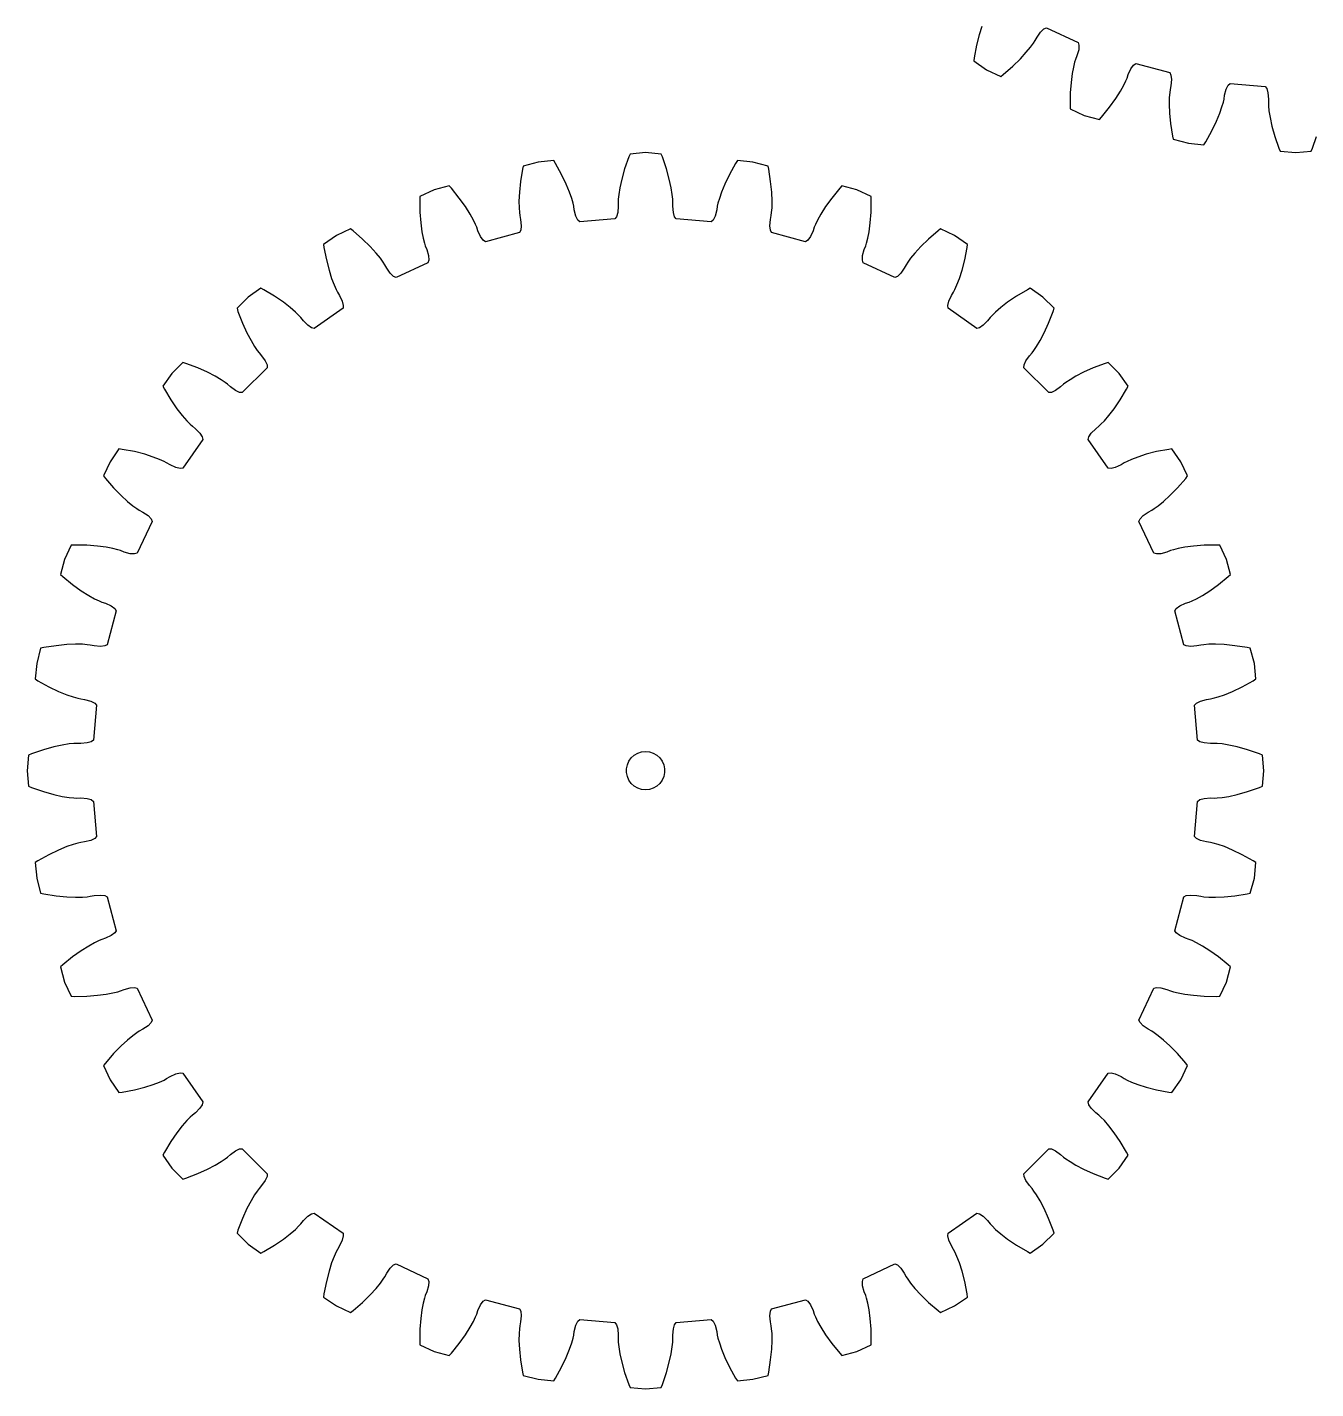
# Model space of a CAD drawing. Extents: x 0 to 199, y 0 to 194.
# Drawn here: x 0 to 100.8, y 0 to 106.6 of the extents above; entities that cross this region are included whole.
import ezdxf

# ---------------------------------------------------------------- set-up
doc = ezdxf.new("R2010")
doc.units = 0

msp = doc.modelspace()

# ---------------------------------------------------------------- linework, layer by layer
for p, q in [((74.71, 106.63), (74.5, 105.98)), ((74.5, 105.98), (74.29, 105.17)), ((78.74, 105.34), (78.87, 105.54)), ((78.87, 105.54), (79.02, 105.81)), ((79.02, 105.81), (79.3, 106.21)), ((79.3, 106.21), (79.54, 106.46)), ((79.54, 106.46), (79.75, 106.54)), ((79.75, 106.54), (82.24, 105.38)), ((74.29, 105.17), (74.11, 104.2)), ((77.72, 104.11), (78.18, 104.62)), ((78.18, 104.62), (78.52, 105.03)), ((78.52, 105.03), (78.74, 105.34)), ((82.28, 104.82), (82.14, 104.35)), ((82.24, 105.38), (82.3, 105.17)), ((82.3, 105.17), (82.28, 104.82)), ((74.11, 104.2), (74.07, 103.95)), ((74.07, 103.95), (75.07, 103.25)), ((76.38, 102.89), (77.13, 103.53)), ((77.13, 103.53), (77.72, 104.11)), ((81.87, 103.47), (81.77, 102.95)), ((81.96, 103.84), (81.87, 103.47)), ((82.03, 104.06), (81.96, 103.84)), ((82.14, 104.35), (82.03, 104.06)), ((86.36, 103.34), (86.56, 103.62)), ((86.56, 103.62), (86.75, 103.74)), ((86.75, 103.74), (89.4, 103.03)), ((75.07, 103.25), (76.18, 102.73)), ((76.18, 102.73), (76.38, 102.89)), ((81.77, 102.95), (81.68, 102.27)), ((85.8, 102.04), (85.97, 102.39)), ((85.97, 102.39), (86.06, 102.6)), ((86.06, 102.6), (86.16, 102.89)), ((86.16, 102.89), (86.36, 103.34)), ((89.4, 103.03), (89.5, 102.83)), ((89.54, 102.49), (89.49, 102)), ((89.5, 102.83), (89.54, 102.49)), ((81.62, 101.44), (81.6, 100.45)), ((81.68, 102.27), (81.62, 101.44)), ((85.18, 101), (85.54, 101.57)), ((85.54, 101.57), (85.8, 102.04)), ((89.4, 101.47), (89.37, 101.08)), ((89.43, 101.7), (89.4, 101.47)), ((89.49, 102), (89.43, 101.7)), ((93.65, 100.95), (93.69, 101.26)), ((93.69, 101.26), (93.82, 101.73)), ((93.82, 101.73), (93.97, 102.05)), ((93.97, 102.05), (94.13, 102.19)), ((94.13, 102.19), (96.87, 101.95)), ((96.87, 101.95), (97, 101.78)), ((97, 101.78), (97.09, 101.45)), ((97.09, 101.45), (97.13, 100.96)), ((81.6, 100.45), (81.61, 100.2)), ((81.61, 100.2), (82.72, 99.68)), ((84.07, 99.55), (84.69, 100.32)), ((84.69, 100.32), (85.18, 101)), ((89.37, 101.08), (89.36, 100.55)), ((89.36, 100.55), (89.39, 99.87)), ((93.32, 99.85), (93.49, 100.36)), ((93.49, 100.36), (93.6, 100.73)), ((93.6, 100.73), (93.65, 100.95)), ((97.13, 100.96), (97.13, 100.65)), ((97.13, 100.65), (97.14, 100.42)), ((97.14, 100.42), (97.17, 100.04)), ((82.72, 99.68), (83.9, 99.37)), ((83.9, 99.37), (84.07, 99.55)), ((89.39, 99.87), (89.47, 99.04)), ((92.7, 98.47), (93.06, 99.22)), ((93.06, 99.22), (93.32, 99.85)), ((97.17, 100.04), (97.26, 99.51)), ((97.26, 99.51), (97.4, 98.84)), ((89.47, 99.04), (89.63, 98.06)), ((89.63, 98.06), (89.68, 97.82)), ((92.22, 97.61), (92.7, 98.47)), ((97.4, 98.84), (97.63, 98.04)), ((89.68, 97.82), (90.86, 97.5)), ((90.86, 97.5), (92.08, 97.39)), ((92.08, 97.39), (92.22, 97.61)), ((97.63, 98.04), (97.95, 97.11)), ((97.95, 97.11), (98.05, 96.87)), ((100.48, 96.87), (100.58, 97.11)), ((100.58, 97.11), (100.9, 98.04)), ((39.98, 96.03), (38.8, 95.71)), ((41.2, 96.14), (39.98, 96.03)), ((41.33, 95.93), (41.2, 96.14)), ((47.07, 96.43), (46.75, 95.5)), ((47.17, 96.66), (47.07, 96.43)), ((48.38, 96.77), (47.17, 96.66)), ((49.6, 96.66), (48.38, 96.77)), ((49.7, 96.43), (49.6, 96.66)), ((50.02, 95.5), (49.7, 96.43)), ((55.57, 96.14), (55.43, 95.93)), ((56.78, 96.03), (55.57, 96.14)), ((57.97, 95.71), (56.78, 96.03)), ((98.05, 96.87), (99.27, 96.77)), ((99.27, 96.77), (100.48, 96.87)), ((38.75, 95.47), (38.59, 94.5)), ((38.8, 95.71), (38.75, 95.47)), ((41.81, 95.06), (41.33, 95.93)), ((42.17, 94.31), (41.81, 95.06)), ((46.75, 95.5), (46.52, 94.69)), ((50.24, 94.69), (50.02, 95.5)), ((54.95, 95.06), (54.59, 94.31)), ((55.43, 95.93), (54.95, 95.06)), ((58.02, 95.47), (57.97, 95.71)), ((58.17, 94.5), (58.02, 95.47)), ((31.84, 93.85), (30.73, 93.33)), ((33.02, 94.16), (31.84, 93.85)), ((33.19, 93.98), (33.02, 94.16)), ((33.81, 93.21), (33.19, 93.98)), ((38.59, 94.5), (38.51, 93.67)), ((42.44, 93.68), (42.17, 94.31)), ((46.37, 94.02), (46.29, 93.5)), ((46.52, 94.69), (46.37, 94.02)), ((50.39, 94.02), (50.24, 94.69)), ((50.48, 93.5), (50.39, 94.02)), ((54.59, 94.31), (54.33, 93.68)), ((58.26, 93.67), (58.17, 94.5)), ((63.58, 93.98), (62.96, 93.21)), ((63.75, 94.16), (63.58, 93.98)), ((64.93, 93.85), (63.75, 94.16)), ((66.04, 93.33), (64.93, 93.85)), ((30.73, 93.33), (30.72, 93.08)), ((30.72, 93.08), (30.73, 92.1)), ((34.29, 92.54), (33.81, 93.21)), ((38.51, 93.67), (38.48, 92.98)), ((38.48, 92.98), (38.49, 92.45)), ((42.61, 93.18), (42.44, 93.68)), ((42.71, 92.81), (42.61, 93.18)), ((42.76, 92.58), (42.71, 92.81)), ((46.25, 93.12), (46.24, 92.88)), ((46.24, 92.88), (46.25, 92.58)), ((46.29, 93.5), (46.25, 93.12)), ((50.51, 93.12), (50.48, 93.5)), ((50.52, 92.88), (50.51, 93.12)), ((50.52, 92.58), (50.52, 92.88)), ((54.05, 92.81), (54, 92.58)), ((54.16, 93.18), (54.05, 92.81)), ((54.33, 93.68), (54.16, 93.18)), ((58.29, 92.98), (58.26, 93.67)), ((58.28, 92.45), (58.29, 92.98)), ((62.96, 93.21), (62.47, 92.54)), ((66.03, 92.1), (66.05, 93.08)), ((66.05, 93.08), (66.04, 93.33)), ((30.73, 92.1), (30.8, 91.26)), ((34.66, 91.96), (34.29, 92.54)), ((34.92, 91.49), (34.66, 91.96)), ((38.49, 92.45), (38.52, 92.07)), ((38.52, 92.07), (38.55, 91.84)), ((38.55, 91.84), (38.61, 91.53)), ((42.81, 92.28), (42.76, 92.58)), ((42.93, 91.8), (42.81, 92.28)), ((43.08, 91.49), (42.93, 91.8)), ((46.12, 91.75), (45.98, 91.58)), ((46.21, 92.09), (46.12, 91.75)), ((46.25, 92.58), (46.21, 92.09)), ((50.56, 92.09), (50.52, 92.58)), ((50.65, 91.75), (50.56, 92.09)), ((50.78, 91.58), (50.65, 91.75)), ((53.83, 91.8), (53.68, 91.49)), ((53.95, 92.28), (53.83, 91.8)), ((54, 92.58), (53.95, 92.28)), ((58.16, 91.53), (58.22, 91.84)), ((58.22, 91.84), (58.25, 92.07)), ((58.25, 92.07), (58.28, 92.45)), ((62.11, 91.96), (61.85, 91.49)), ((62.47, 92.54), (62.11, 91.96)), ((65.97, 91.26), (66.03, 92.1)), ((25.3, 90.8), (24.19, 90.28)), ((25.5, 90.65), (25.3, 90.8)), ((26.24, 90), (25.5, 90.65)), ((30.8, 91.26), (30.89, 90.58)), ((35.09, 91.15), (34.92, 91.49)), ((35.17, 90.93), (35.09, 91.15)), ((35.27, 90.64), (35.17, 90.93)), ((35.48, 90.19), (35.27, 90.64)), ((38.62, 90.7), (38.52, 90.51)), ((38.61, 91.53), (38.65, 91.05)), ((38.65, 91.05), (38.62, 90.7)), ((43.24, 91.34), (43.08, 91.49)), ((45.98, 91.58), (43.24, 91.34)), ((53.52, 91.34), (50.78, 91.58)), ((53.68, 91.49), (53.52, 91.34)), ((58.11, 91.05), (58.16, 91.53)), ((58.15, 90.7), (58.11, 91.05)), ((58.25, 90.51), (58.15, 90.7)), ((61.49, 90.64), (61.29, 90.19)), ((61.59, 90.93), (61.49, 90.64)), ((61.68, 91.15), (61.59, 90.93)), ((61.85, 91.49), (61.68, 91.15)), ((65.88, 90.58), (65.97, 91.26)), ((71.27, 90.65), (70.52, 90)), ((71.47, 90.8), (71.27, 90.65)), ((72.57, 90.28), (71.47, 90.8)), ((24.19, 90.28), (23.19, 89.58)), ((23.19, 89.58), (23.22, 89.33)), ((26.84, 89.42), (26.24, 90)), ((30.89, 90.58), (30.99, 90.06)), ((30.99, 90.06), (31.08, 89.69)), ((31.08, 89.69), (31.15, 89.47)), ((35.68, 89.91), (35.48, 90.19)), ((35.86, 89.79), (35.68, 89.91)), ((38.52, 90.51), (35.86, 89.79)), ((60.9, 89.79), (58.25, 90.51)), ((61.09, 89.91), (60.9, 89.79)), ((61.29, 90.19), (61.09, 89.91)), ((65.61, 89.47), (65.68, 89.69)), ((65.68, 89.69), (65.78, 90.06)), ((65.78, 90.06), (65.88, 90.58)), ((70.52, 90), (69.93, 89.42)), ((73.58, 89.58), (72.57, 90.28)), ((73.54, 89.33), (73.58, 89.58)), ((23.22, 89.33), (23.41, 88.37)), ((27.3, 88.91), (26.84, 89.42)), ((27.64, 88.5), (27.3, 88.91)), ((27.86, 88.19), (27.64, 88.5)), ((31.15, 89.47), (31.26, 89.18)), ((31.26, 89.18), (31.39, 88.71)), ((31.39, 88.71), (31.42, 88.36)), ((65.35, 88.36), (65.37, 88.71)), ((65.37, 88.71), (65.5, 89.18)), ((65.5, 89.18), (65.61, 89.47)), ((69.13, 88.5), (68.9, 88.19)), ((69.46, 88.91), (69.13, 88.5)), ((69.93, 89.42), (69.46, 88.91)), ((73.36, 88.37), (73.54, 89.33)), ((23.41, 88.37), (23.62, 87.56)), ((23.62, 87.56), (23.82, 86.91)), ((27.99, 87.99), (27.86, 88.19)), ((28.14, 87.72), (27.99, 87.99)), ((28.41, 87.32), (28.14, 87.72)), ((31.36, 88.15), (28.86, 86.99)), ((31.42, 88.36), (31.36, 88.15)), ((65.41, 88.15), (65.35, 88.36)), ((67.9, 86.99), (65.41, 88.15)), ((68.63, 87.72), (68.35, 87.32)), ((68.78, 87.99), (68.63, 87.72)), ((68.9, 88.19), (68.78, 87.99)), ((72.94, 86.91), (73.15, 87.56)), ((73.15, 87.56), (73.36, 88.37)), ((23.82, 86.91), (24.01, 86.41)), ((24.01, 86.41), (24.17, 86.06)), ((28.66, 87.08), (28.41, 87.32)), ((28.86, 86.99), (28.66, 87.08)), ((68.1, 87.08), (67.9, 86.99)), ((68.35, 87.32), (68.1, 87.08)), ((72.59, 86.06), (72.75, 86.41)), ((72.75, 86.41), (72.94, 86.91)), ((17.28, 85.45), (16.42, 84.58)), ((18.28, 86.15), (17.28, 85.45)), ((18.51, 86.03), (18.28, 86.15)), ((19.35, 85.52), (18.51, 86.03)), ((20.04, 85.05), (19.35, 85.52)), ((24.17, 86.06), (24.28, 85.85)), ((24.28, 85.85), (24.44, 85.59)), ((24.44, 85.59), (24.65, 85.14)), ((72.12, 85.14), (72.33, 85.59)), ((72.33, 85.59), (72.49, 85.85)), ((72.49, 85.85), (72.59, 86.06)), ((77.41, 85.52), (76.72, 85.05)), ((78.26, 86.03), (77.41, 85.52)), ((78.48, 86.15), (78.26, 86.03)), ((79.48, 85.45), (78.48, 86.15)), ((80.35, 84.58), (79.48, 85.45)), ((16.42, 84.58), (16.49, 84.34)), ((16.49, 84.34), (16.85, 83.42)), ((20.58, 84.64), (20.04, 85.05)), ((20.99, 84.29), (20.58, 84.64)), ((21.26, 84.02), (20.99, 84.29)), ((24.71, 84.59), (22.45, 83.01)), ((24.65, 85.14), (24.73, 84.81)), ((24.73, 84.81), (24.71, 84.59)), ((72.03, 84.81), (72.12, 85.14)), ((72.06, 84.59), (72.03, 84.81)), ((74.31, 83.01), (72.06, 84.59)), ((75.78, 84.29), (75.5, 84.02)), ((76.18, 84.64), (75.78, 84.29)), ((76.72, 85.05), (76.18, 84.64)), ((79.92, 83.42), (80.27, 84.34)), ((80.27, 84.34), (80.35, 84.58)), ((16.85, 83.42), (17.19, 82.66)), ((21.42, 83.85), (21.26, 84.02)), ((21.61, 83.61), (21.42, 83.85)), ((21.96, 83.26), (21.61, 83.61)), ((22.24, 83.06), (21.96, 83.26)), ((74.81, 83.26), (74.52, 83.06)), ((75.15, 83.61), (74.81, 83.26)), ((75.35, 83.85), (75.15, 83.61)), ((75.5, 84.02), (75.35, 83.85)), ((79.58, 82.66), (79.92, 83.42)), ((17.19, 82.66), (17.51, 82.06)), ((22.45, 83.01), (22.24, 83.06)), ((74.52, 83.06), (74.31, 83.01)), ((79.26, 82.06), (79.58, 82.66)), ((17.51, 82.06), (17.78, 81.6)), ((17.78, 81.6), (18, 81.28)), ((18, 81.28), (18.14, 81.1)), ((18.14, 81.1), (18.34, 80.86)), ((78.43, 80.86), (78.63, 81.1)), ((78.63, 81.1), (78.77, 81.28)), ((78.77, 81.28), (78.98, 81.6)), ((78.98, 81.6), (79.26, 82.06)), ((12.18, 80.35), (11.32, 79.48)), ((12.42, 80.27), (12.18, 80.35)), ((13.34, 79.92), (12.42, 80.27)), ((18.34, 80.86), (18.63, 80.46)), ((18.63, 80.46), (18.77, 80.15)), ((18.77, 80.15), (18.78, 79.93)), ((77.99, 79.93), (78, 80.15)), ((78, 80.15), (78.14, 80.46)), ((78.14, 80.46), (78.43, 80.86)), ((84.34, 80.27), (83.42, 79.92)), ((84.58, 80.35), (84.34, 80.27)), ((85.45, 79.48), (84.58, 80.35)), ((11.32, 79.48), (10.62, 78.48)), ((14.1, 79.58), (13.34, 79.92)), ((14.71, 79.26), (14.1, 79.58)), ((15.17, 78.98), (14.71, 79.26)), ((15.48, 78.77), (15.17, 78.98)), ((18.78, 79.93), (16.83, 77.99)), ((79.93, 77.99), (77.99, 79.93)), ((81.6, 78.98), (81.28, 78.77)), ((82.06, 79.26), (81.6, 78.98)), ((82.66, 79.58), (82.06, 79.26)), ((83.42, 79.92), (82.66, 79.58)), ((86.15, 78.48), (85.45, 79.48)), ((10.62, 78.48), (10.74, 78.26)), ((10.74, 78.26), (11.24, 77.41)), ((15.67, 78.63), (15.48, 78.77)), ((15.9, 78.43), (15.67, 78.63)), ((16.3, 78.14), (15.9, 78.43)), ((16.62, 78), (16.3, 78.14)), ((16.83, 77.99), (16.62, 78)), ((80.15, 78), (79.93, 77.99)), ((80.46, 78.14), (80.15, 78)), ((80.86, 78.43), (80.46, 78.14)), ((81.1, 78.63), (80.86, 78.43)), ((81.28, 78.77), (81.1, 78.63)), ((85.52, 77.41), (86.03, 78.26)), ((86.03, 78.26), (86.15, 78.48)), ((11.24, 77.41), (11.71, 76.72)), ((85.05, 76.72), (85.52, 77.41)), ((11.71, 76.72), (12.13, 76.18)), ((12.13, 76.18), (12.48, 75.78)), ((12.48, 75.78), (12.75, 75.5)), ((84.02, 75.5), (84.29, 75.78)), ((84.29, 75.78), (84.64, 76.18)), ((84.64, 76.18), (85.05, 76.72)), ((12.75, 75.5), (12.92, 75.35)), ((12.92, 75.35), (13.16, 75.15)), ((13.16, 75.15), (13.51, 74.81)), ((13.51, 74.81), (13.7, 74.52)), ((83.06, 74.52), (83.26, 74.81)), ((83.26, 74.81), (83.61, 75.15)), ((83.61, 75.15), (83.85, 75.35)), ((83.85, 75.35), (84.02, 75.5)), ((7.18, 73.58), (6.48, 72.57)), ((7.43, 73.54), (7.18, 73.58)), ((13.75, 74.31), (12.17, 72.06)), ((13.7, 74.52), (13.75, 74.31)), ((83.01, 74.31), (83.06, 74.52)), ((84.59, 72.06), (83.01, 74.31)), ((89.58, 73.58), (89.33, 73.54)), ((90.28, 72.57), (89.58, 73.58)), ((6.48, 72.57), (5.97, 71.47)), ((8.4, 73.36), (7.43, 73.54)), ((9.21, 73.15), (8.4, 73.36)), ((9.86, 72.94), (9.21, 73.15)), ((10.36, 72.75), (9.86, 72.94)), ((10.71, 72.59), (10.36, 72.75)), ((10.91, 72.49), (10.71, 72.59)), ((11.18, 72.33), (10.91, 72.49)), ((85.85, 72.49), (85.59, 72.33)), ((86.06, 72.59), (85.85, 72.49)), ((86.41, 72.75), (86.06, 72.59)), ((86.91, 72.94), (86.41, 72.75)), ((87.56, 73.15), (86.91, 72.94)), ((88.37, 73.36), (87.56, 73.15)), ((89.33, 73.54), (88.37, 73.36)), ((90.8, 71.47), (90.28, 72.57)), ((5.97, 71.47), (6.12, 71.27)), ((11.62, 72.12), (11.18, 72.33)), ((11.96, 72.03), (11.62, 72.12)), ((12.17, 72.06), (11.96, 72.03)), ((84.81, 72.03), (84.59, 72.06)), ((85.14, 72.12), (84.81, 72.03)), ((85.59, 72.33), (85.14, 72.12)), ((90.65, 71.27), (90.8, 71.47)), ((6.12, 71.27), (6.76, 70.52)), ((6.76, 70.52), (7.35, 69.93)), ((89.42, 69.93), (90, 70.52)), ((90, 70.52), (90.65, 71.27)), ((7.35, 69.93), (7.85, 69.46)), ((7.85, 69.46), (8.27, 69.13)), ((88.5, 69.13), (88.91, 69.46)), ((88.91, 69.46), (89.42, 69.93)), ((8.27, 69.13), (8.58, 68.9)), ((8.58, 68.9), (8.77, 68.78)), ((8.77, 68.78), (9.04, 68.63)), ((9.04, 68.63), (9.45, 68.35)), ((9.45, 68.35), (9.69, 68.1)), ((87.08, 68.1), (87.32, 68.35)), ((87.32, 68.35), (87.72, 68.63)), ((87.72, 68.63), (87.99, 68.78)), ((87.99, 68.78), (88.19, 68.9)), ((88.19, 68.9), (88.5, 69.13)), ((9.78, 67.9), (8.61, 65.41)), ((9.69, 68.1), (9.78, 67.9)), ((86.99, 67.9), (87.08, 68.1)), ((88.15, 65.41), (86.99, 67.9)), ((3.43, 66.04), (2.92, 64.93)), ((3.69, 66.05), (3.43, 66.04)), ((4.67, 66.03), (3.69, 66.05)), ((5.5, 65.97), (4.67, 66.03)), ((6.18, 65.88), (5.5, 65.97)), ((6.71, 65.78), (6.18, 65.88)), ((7.08, 65.68), (6.71, 65.78)), ((7.3, 65.61), (7.08, 65.68)), ((7.59, 65.5), (7.3, 65.61)), ((8.06, 65.37), (7.59, 65.5)), ((8.4, 65.35), (8.06, 65.37)), ((8.61, 65.41), (8.4, 65.35)), ((88.36, 65.35), (88.15, 65.41)), ((88.71, 65.37), (88.36, 65.35)), ((89.18, 65.5), (88.71, 65.37)), ((89.47, 65.61), (89.18, 65.5)), ((89.69, 65.68), (89.47, 65.61)), ((90.06, 65.78), (89.69, 65.68)), ((90.58, 65.88), (90.06, 65.78)), ((91.26, 65.97), (90.58, 65.88)), ((92.1, 66.03), (91.26, 65.97)), ((93.08, 66.05), (92.1, 66.03)), ((93.33, 66.04), (93.08, 66.05)), ((93.85, 64.93), (93.33, 66.04)), ((2.92, 64.93), (2.6, 63.75)), ((94.16, 63.75), (93.85, 64.93)), ((2.6, 63.75), (2.79, 63.58)), ((2.79, 63.58), (3.55, 62.96)), ((3.55, 62.96), (4.23, 62.47)), ((92.54, 62.47), (93.21, 62.96)), ((93.21, 62.96), (93.98, 63.58)), ((93.98, 63.58), (94.16, 63.75)), ((4.23, 62.47), (4.81, 62.11)), ((4.81, 62.11), (5.27, 61.85)), ((5.27, 61.85), (5.62, 61.68)), ((91.15, 61.68), (91.49, 61.85)), ((91.49, 61.85), (91.96, 62.11)), ((91.96, 62.11), (92.54, 62.47)), ((5.62, 61.68), (5.83, 61.59)), ((5.83, 61.59), (6.12, 61.49)), ((6.12, 61.49), (6.57, 61.29)), ((6.97, 60.9), (6.26, 58.25)), ((6.57, 61.29), (6.85, 61.09)), ((6.85, 61.09), (6.97, 60.9)), ((89.79, 60.9), (89.91, 61.09)), ((90.51, 58.25), (89.79, 60.9)), ((89.91, 61.09), (90.19, 61.29)), ((90.19, 61.29), (90.64, 61.49)), ((90.64, 61.49), (90.93, 61.59)), ((90.93, 61.59), (91.15, 61.68)), ((1.05, 57.97), (0.74, 56.78)), ((1.3, 58.02), (1.05, 57.97)), ((2.27, 58.17), (1.3, 58.02)), ((3.1, 58.26), (2.27, 58.17)), ((3.78, 58.29), (3.1, 58.26)), ((4.32, 58.28), (3.78, 58.29)), ((4.7, 58.25), (4.32, 58.28)), ((4.93, 58.22), (4.7, 58.25)), ((5.23, 58.16), (4.93, 58.22)), ((5.72, 58.11), (5.23, 58.16)), ((6.07, 58.15), (5.72, 58.11)), ((6.26, 58.25), (6.07, 58.15)), ((90.7, 58.15), (90.51, 58.25)), ((91.05, 58.11), (90.7, 58.15)), ((91.53, 58.16), (91.05, 58.11)), ((91.84, 58.22), (91.53, 58.16)), ((92.07, 58.25), (91.84, 58.22)), ((92.45, 58.28), (92.07, 58.25)), ((92.98, 58.29), (92.45, 58.28)), ((93.67, 58.26), (92.98, 58.29)), ((94.5, 58.17), (93.67, 58.26)), ((95.47, 58.02), (94.5, 58.17)), ((95.71, 57.97), (95.47, 58.02)), ((96.03, 56.78), (95.71, 57.97)), ((0.74, 56.78), (0.63, 55.57)), ((96.14, 55.57), (96.03, 56.78)), ((0.63, 55.57), (0.84, 55.43)), ((0.84, 55.43), (1.7, 54.95)), ((95.06, 54.95), (95.93, 55.43)), ((95.93, 55.43), (96.14, 55.57)), ((1.7, 54.95), (2.45, 54.59)), ((2.45, 54.59), (3.09, 54.33)), ((93.68, 54.33), (94.31, 54.59)), ((94.31, 54.59), (95.06, 54.95)), ((3.09, 54.33), (3.59, 54.16)), ((3.59, 54.16), (3.96, 54.05)), ((3.96, 54.05), (4.19, 54)), ((4.19, 54), (4.49, 53.95)), ((4.49, 53.95), (4.97, 53.83)), ((4.97, 53.83), (5.28, 53.68)), ((5.43, 53.52), (5.19, 50.78)), ((5.28, 53.68), (5.43, 53.52)), ((91.34, 53.52), (91.49, 53.68)), ((91.58, 50.78), (91.34, 53.52)), ((91.49, 53.68), (91.8, 53.83)), ((91.8, 53.83), (92.28, 53.95)), ((92.28, 53.95), (92.58, 54)), ((92.58, 54), (92.81, 54.05)), ((92.81, 54.05), (93.18, 54.16)), ((93.18, 54.16), (93.68, 54.33)), ((2.07, 50.24), (1.27, 50.02)), ((2.74, 50.39), (2.07, 50.24)), ((3.27, 50.48), (2.74, 50.39)), ((3.65, 50.51), (3.27, 50.48)), ((3.88, 50.52), (3.65, 50.51)), ((4.19, 50.52), (3.88, 50.52)), ((4.68, 50.56), (4.19, 50.52)), ((5.01, 50.65), (4.68, 50.56)), ((5.19, 50.78), (5.01, 50.65)), ((91.75, 50.65), (91.58, 50.78)), ((92.09, 50.56), (91.75, 50.65)), ((92.58, 50.52), (92.09, 50.56)), ((92.88, 50.52), (92.58, 50.52)), ((93.12, 50.51), (92.88, 50.52)), ((93.5, 50.48), (93.12, 50.51)), ((94.02, 50.39), (93.5, 50.48)), ((94.69, 50.24), (94.02, 50.39)), ((95.5, 50.02), (94.69, 50.24)), ((0.11, 49.6), (0, 48.38)), ((0.34, 49.7), (0.11, 49.6)), ((1.27, 50.02), (0.34, 49.7)), ((46.96, 48.85), (47.08, 49.13)), ((47.08, 49.13), (47.27, 49.39)), ((47.27, 49.39), (47.5, 49.6)), ((47.5, 49.6), (47.77, 49.75)), ((47.77, 49.75), (48.07, 49.85)), ((48.07, 49.85), (48.38, 49.88)), ((48.38, 49.88), (48.69, 49.85)), ((48.69, 49.85), (48.99, 49.75)), ((48.99, 49.75), (49.26, 49.6)), ((49.26, 49.6), (49.5, 49.39)), ((49.5, 49.39), (49.68, 49.13)), ((49.68, 49.13), (49.81, 48.85)), ((96.43, 49.7), (95.5, 50.02)), ((96.66, 49.6), (96.43, 49.7)), ((96.77, 48.38), (96.66, 49.6)), ((0, 48.38), (0.11, 47.17)), ((46.89, 48.54), (46.96, 48.85)), ((46.89, 48.23), (46.89, 48.54)), ((46.96, 47.92), (46.89, 48.23)), ((49.81, 48.85), (49.87, 48.54)), ((49.87, 48.23), (49.81, 47.92)), ((49.87, 48.54), (49.87, 48.23)), ((96.66, 47.17), (96.77, 48.38)), ((0.11, 47.17), (0.34, 47.07)), ((0.34, 47.07), (1.27, 46.75)), ((47.08, 47.63), (46.96, 47.92)), ((47.27, 47.38), (47.08, 47.63)), ((47.5, 47.17), (47.27, 47.38)), ((47.77, 47.01), (47.5, 47.17)), ((48.07, 46.92), (47.77, 47.01)), ((48.38, 46.88), (48.07, 46.92)), ((48.69, 46.92), (48.38, 46.88)), ((48.99, 47.01), (48.69, 46.92)), ((49.26, 47.17), (48.99, 47.01)), ((49.5, 47.38), (49.26, 47.17)), ((49.68, 47.63), (49.5, 47.38)), ((49.81, 47.92), (49.68, 47.63)), ((95.5, 46.75), (96.43, 47.07)), ((96.43, 47.07), (96.66, 47.17)), ((1.27, 46.75), (2.07, 46.52)), ((2.07, 46.52), (2.74, 46.37)), ((2.74, 46.37), (3.27, 46.29)), ((3.27, 46.29), (3.65, 46.25)), ((3.65, 46.25), (3.88, 46.24)), ((3.88, 46.24), (4.19, 46.25)), ((4.19, 46.25), (4.68, 46.21)), ((4.68, 46.21), (5.01, 46.12)), ((5.01, 46.12), (5.19, 45.98)), ((5.19, 45.98), (5.43, 43.24)), ((91.34, 43.24), (91.58, 45.98)), ((91.58, 45.98), (91.75, 46.12)), ((91.75, 46.12), (92.09, 46.21)), ((92.09, 46.21), (92.58, 46.25)), ((92.58, 46.25), (92.88, 46.24)), ((92.88, 46.24), (93.12, 46.25)), ((93.12, 46.25), (93.5, 46.29)), ((93.5, 46.29), (94.02, 46.37)), ((94.02, 46.37), (94.69, 46.52)), ((94.69, 46.52), (95.5, 46.75)), ((3.96, 42.71), (3.59, 42.61)), ((4.19, 42.76), (3.96, 42.71)), ((4.49, 42.81), (4.19, 42.76)), ((4.97, 42.93), (4.49, 42.81)), ((5.28, 43.08), (4.97, 42.93)), ((5.43, 43.24), (5.28, 43.08)), ((91.49, 43.08), (91.34, 43.24)), ((91.8, 42.93), (91.49, 43.08)), ((92.28, 42.81), (91.8, 42.93)), ((92.58, 42.76), (92.28, 42.81)), ((92.81, 42.71), (92.58, 42.76)), ((93.18, 42.61), (92.81, 42.71)), ((1.7, 41.81), (0.84, 41.33)), ((2.45, 42.17), (1.7, 41.81)), ((3.09, 42.44), (2.45, 42.17)), ((3.59, 42.61), (3.09, 42.44)), ((93.68, 42.44), (93.18, 42.61)), ((94.31, 42.17), (93.68, 42.44)), ((95.06, 41.81), (94.31, 42.17)), ((95.93, 41.33), (95.06, 41.81)), ((0.84, 41.33), (0.63, 41.2)), ((0.63, 41.2), (0.74, 39.98)), ((96.14, 41.2), (95.93, 41.33)), ((96.03, 39.98), (96.14, 41.2)), ((0.74, 39.98), (1.05, 38.8)), ((95.71, 38.8), (96.03, 39.98)), ((1.05, 38.8), (1.3, 38.75)), ((1.3, 38.75), (2.27, 38.59)), ((2.27, 38.59), (3.1, 38.51)), ((3.1, 38.51), (3.78, 38.48)), ((3.78, 38.48), (4.32, 38.49)), ((4.32, 38.49), (4.7, 38.52)), ((4.7, 38.52), (4.93, 38.55)), ((4.93, 38.55), (5.23, 38.61)), ((5.23, 38.61), (5.72, 38.65)), ((5.72, 38.65), (6.07, 38.62)), ((6.07, 38.62), (6.26, 38.52)), ((6.26, 38.52), (6.97, 35.86)), ((89.79, 35.86), (90.51, 38.52)), ((90.51, 38.52), (90.7, 38.62)), ((90.7, 38.62), (91.05, 38.65)), ((91.05, 38.65), (91.53, 38.61)), ((91.53, 38.61), (91.84, 38.55)), ((91.84, 38.55), (92.07, 38.52)), ((92.07, 38.52), (92.45, 38.49)), ((92.45, 38.49), (92.98, 38.48)), ((92.98, 38.48), (93.67, 38.51)), ((93.67, 38.51), (94.5, 38.59)), ((94.5, 38.59), (95.47, 38.75)), ((95.47, 38.75), (95.71, 38.8)), ((5.83, 35.17), (5.62, 35.09)), ((6.12, 35.27), (5.83, 35.17)), ((6.57, 35.48), (6.12, 35.27)), ((6.85, 35.68), (6.57, 35.48)), ((6.97, 35.86), (6.85, 35.68)), ((89.91, 35.68), (89.79, 35.86)), ((90.19, 35.48), (89.91, 35.68)), ((90.64, 35.27), (90.19, 35.48)), ((90.93, 35.17), (90.64, 35.27)), ((91.15, 35.09), (90.93, 35.17)), ((4.23, 34.29), (3.55, 33.81)), ((4.81, 34.66), (4.23, 34.29)), ((5.27, 34.92), (4.81, 34.66)), ((5.62, 35.09), (5.27, 34.92)), ((91.49, 34.92), (91.15, 35.09)), ((91.96, 34.66), (91.49, 34.92)), ((92.54, 34.29), (91.96, 34.66)), ((93.21, 33.81), (92.54, 34.29)), ((2.79, 33.19), (2.6, 33.02)), ((3.55, 33.81), (2.79, 33.19)), ((93.98, 33.19), (93.21, 33.81)), ((94.16, 33.02), (93.98, 33.19)), ((2.6, 33.02), (2.92, 31.84)), ((93.85, 31.84), (94.16, 33.02)), ((2.92, 31.84), (3.43, 30.73)), ((6.18, 30.89), (6.71, 30.99)), ((6.71, 30.99), (7.08, 31.08)), ((7.08, 31.08), (7.3, 31.15)), ((7.3, 31.15), (7.59, 31.26)), ((7.59, 31.26), (8.06, 31.39)), ((8.06, 31.39), (8.4, 31.42)), ((8.4, 31.42), (8.61, 31.36)), ((8.61, 31.36), (9.78, 28.86)), ((86.99, 28.86), (88.15, 31.36)), ((88.15, 31.36), (88.36, 31.42)), ((88.36, 31.42), (88.71, 31.39)), ((88.71, 31.39), (89.18, 31.26)), ((89.18, 31.26), (89.47, 31.15)), ((89.47, 31.15), (89.69, 31.08)), ((89.69, 31.08), (90.06, 30.99)), ((90.06, 30.99), (90.58, 30.89)), ((93.33, 30.73), (93.85, 31.84)), ((3.43, 30.73), (3.69, 30.72)), ((3.69, 30.72), (4.67, 30.73)), ((4.67, 30.73), (5.5, 30.8)), ((5.5, 30.8), (6.18, 30.89)), ((90.58, 30.89), (91.26, 30.8)), ((91.26, 30.8), (92.1, 30.73)), ((92.1, 30.73), (93.08, 30.72)), ((93.08, 30.72), (93.33, 30.73)), ((9.78, 28.86), (9.69, 28.66)), ((87.08, 28.66), (86.99, 28.86)), ((8.58, 27.86), (8.27, 27.64)), ((8.77, 27.99), (8.58, 27.86)), ((9.04, 28.14), (8.77, 27.99)), ((9.45, 28.41), (9.04, 28.14)), ((9.69, 28.66), (9.45, 28.41)), ((87.32, 28.41), (87.08, 28.66)), ((87.72, 28.14), (87.32, 28.41)), ((87.99, 27.99), (87.72, 28.14)), ((88.19, 27.86), (87.99, 27.99)), ((88.5, 27.64), (88.19, 27.86)), ((7.35, 26.84), (6.76, 26.24)), ((7.85, 27.3), (7.35, 26.84)), ((8.27, 27.64), (7.85, 27.3)), ((88.91, 27.3), (88.5, 27.64)), ((89.42, 26.84), (88.91, 27.3)), ((90, 26.24), (89.42, 26.84)), ((6.76, 26.24), (6.12, 25.5)), ((90.65, 25.5), (90, 26.24)), ((6.12, 25.5), (5.97, 25.3)), ((5.97, 25.3), (6.48, 24.19)), ((11.18, 24.44), (11.62, 24.65)), ((11.62, 24.65), (11.96, 24.73)), ((11.96, 24.73), (12.17, 24.71)), ((12.17, 24.71), (13.75, 22.45)), ((83.01, 22.45), (84.59, 24.71)), ((84.59, 24.71), (84.81, 24.73)), ((84.81, 24.73), (85.14, 24.65)), ((85.14, 24.65), (85.59, 24.44)), ((90.28, 24.19), (90.8, 25.3)), ((90.8, 25.3), (90.65, 25.5)), ((6.48, 24.19), (7.18, 23.19)), ((8.4, 23.41), (9.21, 23.62)), ((9.21, 23.62), (9.86, 23.82)), ((9.86, 23.82), (10.36, 24.01)), ((10.36, 24.01), (10.71, 24.17)), ((10.71, 24.17), (10.91, 24.28)), ((10.91, 24.28), (11.18, 24.44)), ((85.59, 24.44), (85.85, 24.28)), ((85.85, 24.28), (86.06, 24.17)), ((86.06, 24.17), (86.41, 24.01)), ((86.41, 24.01), (86.91, 23.82)), ((86.91, 23.82), (87.56, 23.62)), ((87.56, 23.62), (88.37, 23.41)), ((89.58, 23.19), (90.28, 24.19)), ((7.18, 23.19), (7.43, 23.22)), ((7.43, 23.22), (8.4, 23.41)), ((13.75, 22.45), (13.7, 22.24)), ((83.06, 22.24), (83.01, 22.45)), ((88.37, 23.41), (89.33, 23.22)), ((89.33, 23.22), (89.58, 23.19)), ((12.92, 21.42), (12.75, 21.26)), ((13.16, 21.61), (12.92, 21.42)), ((13.51, 21.96), (13.16, 21.61)), ((13.7, 22.24), (13.51, 21.96)), ((83.26, 21.96), (83.06, 22.24)), ((83.61, 21.61), (83.26, 21.96)), ((83.85, 21.42), (83.61, 21.61)), ((84.02, 21.26), (83.85, 21.42)), ((12.13, 20.58), (11.71, 20.04)), ((12.48, 20.99), (12.13, 20.58)), ((12.75, 21.26), (12.48, 20.99)), ((84.29, 20.99), (84.02, 21.26)), ((84.64, 20.58), (84.29, 20.99)), ((85.05, 20.04), (84.64, 20.58)), ((11.24, 19.35), (10.74, 18.51)), ((11.71, 20.04), (11.24, 19.35)), ((85.52, 19.35), (85.05, 20.04)), ((86.03, 18.51), (85.52, 19.35)), ((10.74, 18.51), (10.62, 18.28)), ((10.62, 18.28), (11.32, 17.28)), ((15.48, 18), (15.67, 18.14)), ((15.67, 18.14), (15.9, 18.34)), ((15.9, 18.34), (16.3, 18.63)), ((16.3, 18.63), (16.62, 18.77)), ((16.62, 18.77), (16.83, 18.78)), ((16.83, 18.78), (18.78, 16.83)), ((77.99, 16.83), (79.93, 18.78)), ((79.93, 18.78), (80.15, 18.77)), ((80.15, 18.77), (80.46, 18.63)), ((80.46, 18.63), (80.86, 18.34)), ((80.86, 18.34), (81.1, 18.14)), ((81.1, 18.14), (81.28, 18)), ((85.45, 17.28), (86.15, 18.28)), ((86.15, 18.28), (86.03, 18.51)), ((11.32, 17.28), (12.18, 16.42)), ((13.34, 16.85), (14.1, 17.19)), ((14.1, 17.19), (14.71, 17.51)), ((14.71, 17.51), (15.17, 17.78)), ((15.17, 17.78), (15.48, 18)), ((81.28, 18), (81.6, 17.78)), ((81.6, 17.78), (82.06, 17.51)), ((82.06, 17.51), (82.66, 17.19)), ((82.66, 17.19), (83.42, 16.85)), ((84.58, 16.42), (85.45, 17.28)), ((12.18, 16.42), (12.42, 16.49)), ((12.42, 16.49), (13.34, 16.85)), ((18.63, 16.3), (18.34, 15.9)), ((18.77, 16.62), (18.63, 16.3)), ((18.78, 16.83), (18.77, 16.62)), ((78, 16.62), (77.99, 16.83)), ((78.14, 16.3), (78, 16.62)), ((78.43, 15.9), (78.14, 16.3)), ((83.42, 16.85), (84.34, 16.49)), ((84.34, 16.49), (84.58, 16.42)), ((17.78, 15.17), (17.51, 14.71)), ((18, 15.48), (17.78, 15.17)), ((18.14, 15.67), (18, 15.48)), ((18.34, 15.9), (18.14, 15.67)), ((78.63, 15.67), (78.43, 15.9)), ((78.77, 15.48), (78.63, 15.67)), ((78.98, 15.17), (78.77, 15.48)), ((79.26, 14.71), (78.98, 15.17)), ((17.19, 14.1), (16.85, 13.34)), ((17.51, 14.71), (17.19, 14.1)), ((79.58, 14.1), (79.26, 14.71)), ((79.92, 13.34), (79.58, 14.1)), ((16.85, 13.34), (16.49, 12.42)), ((21.26, 12.75), (21.42, 12.92)), ((21.42, 12.92), (21.61, 13.16)), ((21.61, 13.16), (21.96, 13.51)), ((21.96, 13.51), (22.24, 13.7)), ((22.24, 13.7), (22.45, 13.75)), ((22.45, 13.75), (24.71, 12.17)), ((72.06, 12.17), (74.31, 13.75)), ((74.31, 13.75), (74.52, 13.7)), ((74.52, 13.7), (74.81, 13.51)), ((74.81, 13.51), (75.15, 13.16)), ((75.15, 13.16), (75.35, 12.92)), ((75.35, 12.92), (75.5, 12.75)), ((80.27, 12.42), (79.92, 13.34)), ((16.49, 12.42), (16.42, 12.18)), ((16.42, 12.18), (17.28, 11.32)), ((20.04, 11.71), (20.58, 12.13)), ((20.58, 12.13), (20.99, 12.48)), ((20.99, 12.48), (21.26, 12.75)), ((24.73, 11.96), (24.65, 11.62)), ((24.71, 12.17), (24.73, 11.96)), ((72.03, 11.96), (72.06, 12.17)), ((72.12, 11.62), (72.03, 11.96)), ((75.5, 12.75), (75.78, 12.48)), ((75.78, 12.48), (76.18, 12.13)), ((76.18, 12.13), (76.72, 11.71)), ((79.48, 11.32), (80.35, 12.18)), ((80.35, 12.18), (80.27, 12.42)), ((17.28, 11.32), (18.28, 10.62)), ((18.28, 10.62), (18.51, 10.74)), ((18.51, 10.74), (19.35, 11.24)), ((19.35, 11.24), (20.04, 11.71)), ((24.17, 10.71), (24.01, 10.36)), ((24.28, 10.91), (24.17, 10.71)), ((24.44, 11.18), (24.28, 10.91)), ((24.65, 11.62), (24.44, 11.18)), ((72.33, 11.18), (72.12, 11.62)), ((72.49, 10.91), (72.33, 11.18)), ((72.59, 10.71), (72.49, 10.91)), ((72.75, 10.36), (72.59, 10.71)), ((76.72, 11.71), (77.41, 11.24)), ((77.41, 11.24), (78.26, 10.74)), ((78.26, 10.74), (78.48, 10.62)), ((78.48, 10.62), (79.48, 11.32)), ((23.82, 9.86), (23.62, 9.21)), ((24.01, 10.36), (23.82, 9.86)), ((28.41, 9.45), (28.66, 9.69)), ((28.66, 9.69), (28.86, 9.78)), ((28.86, 9.78), (31.36, 8.61)), ((65.41, 8.61), (67.9, 9.78)), ((67.9, 9.78), (68.1, 9.69)), ((68.1, 9.69), (68.35, 9.45)), ((72.94, 9.86), (72.75, 10.36)), ((73.15, 9.21), (72.94, 9.86)), ((23.62, 9.21), (23.41, 8.4)), ((27.64, 8.27), (27.86, 8.58)), ((27.86, 8.58), (27.99, 8.77)), ((27.99, 8.77), (28.14, 9.04)), ((28.14, 9.04), (28.41, 9.45)), ((31.36, 8.61), (31.42, 8.4)), ((65.35, 8.4), (65.41, 8.61)), ((68.35, 9.45), (68.63, 9.04)), ((68.63, 9.04), (68.78, 8.77)), ((68.78, 8.77), (68.9, 8.58)), ((68.9, 8.58), (69.13, 8.27)), ((73.36, 8.4), (73.15, 9.21)), ((23.41, 8.4), (23.22, 7.43)), ((26.84, 7.35), (27.3, 7.85)), ((27.3, 7.85), (27.64, 8.27)), ((31.26, 7.59), (31.15, 7.3)), ((31.39, 8.06), (31.26, 7.59)), ((31.42, 8.4), (31.39, 8.06)), ((65.37, 8.06), (65.35, 8.4)), ((65.5, 7.59), (65.37, 8.06)), ((65.61, 7.3), (65.5, 7.59)), ((69.13, 8.27), (69.46, 7.85)), ((69.46, 7.85), (69.93, 7.35)), ((73.54, 7.43), (73.36, 8.4)), ((23.22, 7.43), (23.19, 7.18)), ((23.19, 7.18), (24.19, 6.48)), ((24.19, 6.48), (25.3, 5.97)), ((25.5, 6.12), (26.24, 6.76)), ((26.24, 6.76), (26.84, 7.35)), ((30.99, 6.71), (30.89, 6.18)), ((31.08, 7.08), (30.99, 6.71)), ((31.15, 7.3), (31.08, 7.08)), ((35.27, 6.12), (35.48, 6.57)), ((35.48, 6.57), (35.68, 6.85)), ((35.68, 6.85), (35.86, 6.97)), ((35.86, 6.97), (38.52, 6.26)), ((58.25, 6.26), (60.9, 6.97)), ((60.9, 6.97), (61.09, 6.85)), ((61.09, 6.85), (61.29, 6.57)), ((61.29, 6.57), (61.49, 6.12)), ((65.68, 7.08), (65.61, 7.3)), ((65.78, 6.71), (65.68, 7.08)), ((65.88, 6.18), (65.78, 6.71)), ((69.93, 7.35), (70.52, 6.76)), ((70.52, 6.76), (71.27, 6.12)), ((71.47, 5.97), (72.57, 6.48)), ((72.57, 6.48), (73.58, 7.18)), ((73.58, 7.18), (73.54, 7.43)), ((25.3, 5.97), (25.5, 6.12)), ((30.8, 5.5), (30.73, 4.67)), ((30.89, 6.18), (30.8, 5.5)), ((34.92, 5.27), (35.09, 5.62)), ((35.09, 5.62), (35.17, 5.83)), ((35.17, 5.83), (35.27, 6.12)), ((38.52, 6.26), (38.62, 6.07)), ((38.65, 5.72), (38.61, 5.23)), ((38.62, 6.07), (38.65, 5.72)), ((43.08, 5.28), (43.24, 5.43)), ((43.24, 5.43), (45.98, 5.19)), ((50.78, 5.19), (53.52, 5.43)), ((53.52, 5.43), (53.68, 5.28)), ((58.11, 5.72), (58.15, 6.07)), ((58.16, 5.23), (58.11, 5.72)), ((58.15, 6.07), (58.25, 6.26)), ((61.49, 6.12), (61.59, 5.83)), ((61.59, 5.83), (61.68, 5.62)), ((61.68, 5.62), (61.85, 5.27)), ((65.97, 5.5), (65.88, 6.18)), ((66.03, 4.67), (65.97, 5.5)), ((71.27, 6.12), (71.47, 5.97)), ((30.73, 4.67), (30.72, 3.69)), ((34.29, 4.23), (34.66, 4.81)), ((34.66, 4.81), (34.92, 5.27)), ((38.49, 4.32), (38.48, 3.78)), ((38.52, 4.7), (38.49, 4.32)), ((38.55, 4.93), (38.52, 4.7)), ((38.61, 5.23), (38.55, 4.93)), ((42.76, 4.19), (42.81, 4.49)), ((42.81, 4.49), (42.93, 4.97)), ((42.93, 4.97), (43.08, 5.28)), ((45.98, 5.19), (46.12, 5.01)), ((46.12, 5.01), (46.21, 4.68)), ((46.21, 4.68), (46.25, 4.19)), ((50.52, 4.19), (50.56, 4.68)), ((50.56, 4.68), (50.65, 5.01)), ((50.65, 5.01), (50.78, 5.19)), ((53.68, 5.28), (53.83, 4.97)), ((53.83, 4.97), (53.95, 4.49)), ((53.95, 4.49), (54, 4.19)), ((58.22, 4.93), (58.16, 5.23)), ((58.25, 4.7), (58.22, 4.93)), ((58.28, 4.32), (58.25, 4.7)), ((58.29, 3.78), (58.28, 4.32)), ((61.85, 5.27), (62.11, 4.81)), ((62.11, 4.81), (62.47, 4.23)), ((66.05, 3.69), (66.03, 4.67)), ((30.72, 3.69), (30.73, 3.43)), ((30.73, 3.43), (31.84, 2.92)), ((33.19, 2.79), (33.81, 3.55)), ((33.81, 3.55), (34.29, 4.23)), ((38.48, 3.78), (38.51, 3.1)), ((42.44, 3.09), (42.61, 3.59)), ((42.61, 3.59), (42.71, 3.96)), ((42.71, 3.96), (42.76, 4.19)), ((46.25, 4.19), (46.24, 3.88)), ((46.24, 3.88), (46.25, 3.65)), ((46.25, 3.65), (46.29, 3.27)), ((46.29, 3.27), (46.37, 2.74)), ((50.39, 2.74), (50.48, 3.27)), ((50.48, 3.27), (50.51, 3.65)), ((50.51, 3.65), (50.52, 3.88)), ((50.52, 3.88), (50.52, 4.19)), ((54, 4.19), (54.05, 3.96)), ((54.05, 3.96), (54.16, 3.59)), ((54.16, 3.59), (54.33, 3.09)), ((58.26, 3.1), (58.29, 3.78)), ((62.47, 4.23), (62.96, 3.55)), ((62.96, 3.55), (63.58, 2.79)), ((64.93, 2.92), (66.04, 3.43)), ((66.04, 3.43), (66.05, 3.69)), ((31.84, 2.92), (33.02, 2.6)), ((33.02, 2.6), (33.19, 2.79)), ((38.51, 3.1), (38.59, 2.27)), ((38.59, 2.27), (38.75, 1.3)), ((41.81, 1.7), (42.17, 2.45)), ((42.17, 2.45), (42.44, 3.09)), ((46.37, 2.74), (46.52, 2.07)), ((50.24, 2.07), (50.39, 2.74)), ((54.33, 3.09), (54.59, 2.45)), ((54.59, 2.45), (54.95, 1.7)), ((58.02, 1.3), (58.17, 2.27)), ((58.17, 2.27), (58.26, 3.1)), ((63.58, 2.79), (63.75, 2.6)), ((63.75, 2.6), (64.93, 2.92)), ((38.75, 1.3), (38.8, 1.05)), ((41.33, 0.84), (41.81, 1.7)), ((46.52, 2.07), (46.75, 1.27)), ((46.75, 1.27), (47.07, 0.34)), ((49.7, 0.34), (50.02, 1.27)), ((50.02, 1.27), (50.24, 2.07)), ((54.95, 1.7), (55.43, 0.84)), ((57.97, 1.05), (58.02, 1.3)), ((38.8, 1.05), (39.98, 0.74)), ((39.98, 0.74), (41.2, 0.63)), ((41.2, 0.63), (41.33, 0.84)), ((47.07, 0.34), (47.17, 0.11)), ((47.17, 0.11), (48.38, 0)), ((48.38, 0), (49.6, 0.11)), ((49.6, 0.11), (49.7, 0.34)), ((55.43, 0.84), (55.57, 0.63)), ((55.57, 0.63), (56.78, 0.74)), ((56.78, 0.74), (57.97, 1.05))]:
    msp.add_line(p, q)

doc.saveas('drawing.dxf')
